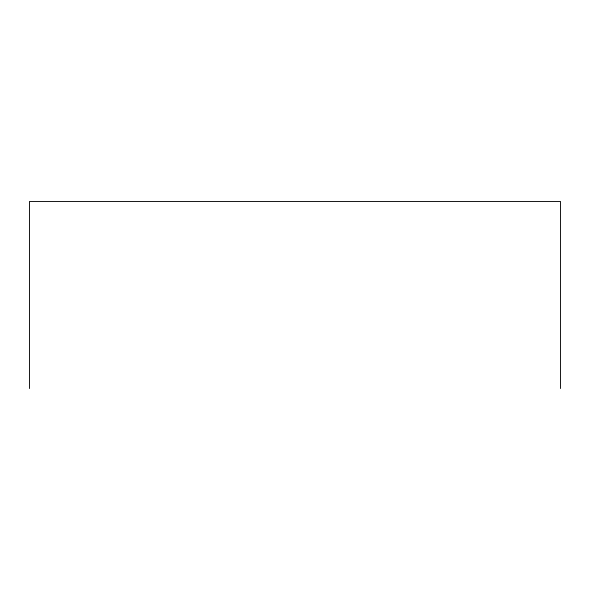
<?xml version="1.0" encoding="UTF-8"?>
<svg xmlns="http://www.w3.org/2000/svg" width="590" height="590" viewBox="0 0 590 590"><rect width="100%" height="100%" fill="white"/><g stroke="black" fill="none" stroke-linecap="round" stroke-linejoin="round"><path stroke-width="0.89" d="M560.5 388.53L560.5 201.47L29.5 201.47L29.5 388.53"/></g></svg>
